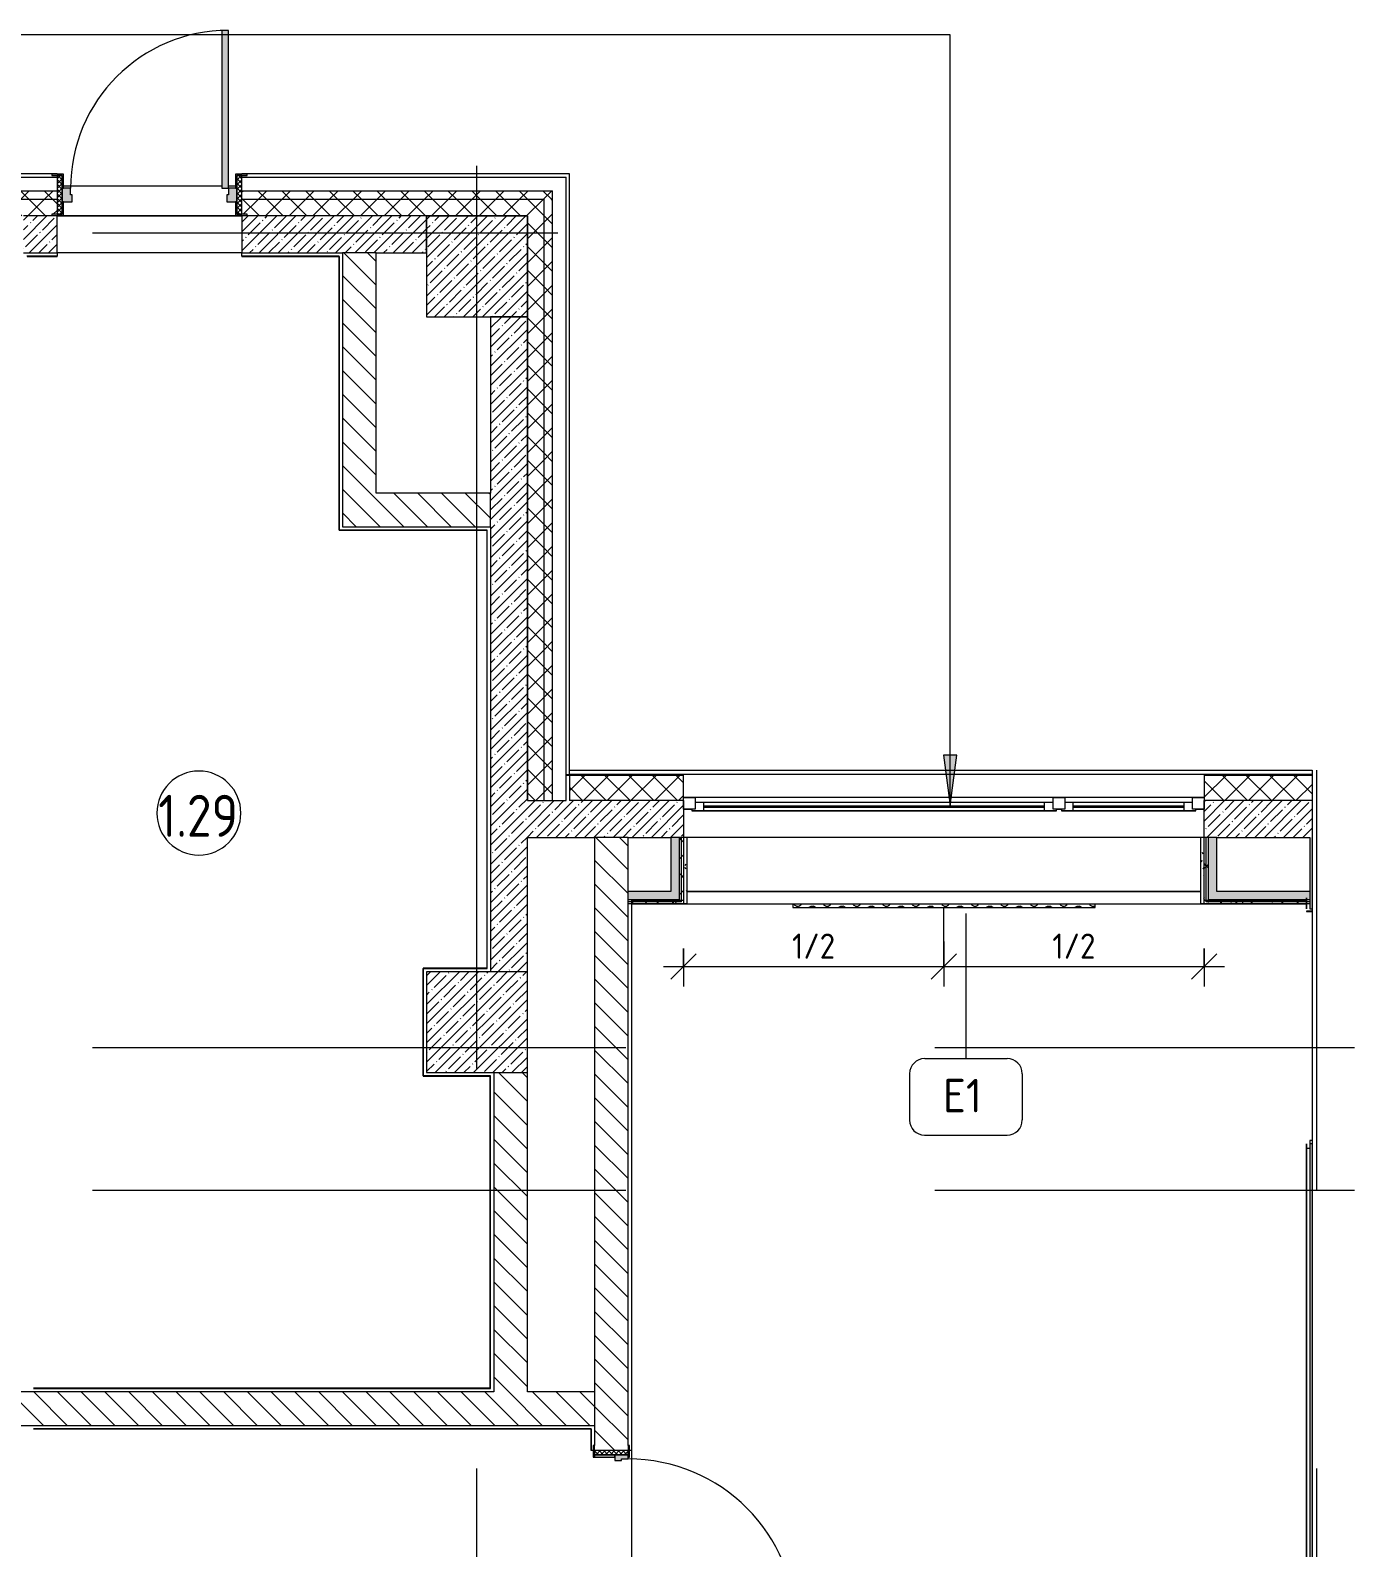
# Model space of a CAD drawing. Header units: millimetres. Extents: x -7229 to 193500, y -8553 to 29000.
# Drawn here: x 166423 to 174309, y 19172 to 28205 of the extents above; entities that cross this region are included whole.
import ezdxf

# ---------------------------------------------------------------- set-up
doc = ezdxf.new("R2010")
doc.units = ezdxf.units.MM
doc.linetypes.add('ADSK_Штрих_ш2 п1', pattern=[300, 200, -100])
doc.linetypes.add('Осевая', pattern=[15875, 3175, -2381.25, 7937.5, -2381.25])
for name, color, linetype, lineweight in [('A-ANNO-DIMS', 7, 'Continuous', 9), ('A-ANNO-DIMS-100', 7, 'Continuous', 9), ('A-AREA-IDEN', 7, 'Continuous', 9), ('A-DETL-3', 7, 'ADSK_Штрих_ш2 п1', 9), ('A-DETL-GENF', 7, 'Continuous', 9), ('A-GLAZ-2', 7, 'Continuous', 9), ('A-WALL-1', 7, 'Continuous', 9), ('A-WALL-4', 7, 'Continuous', 13), ('G-ANNO-TEXT', 7, 'Continuous', 9), ('I-WALL-5', 7, 'Continuous', 9), ('S-COLS-2', 7, 'Continuous', 9), ('Знаки', 7, 'Continuous', 9), ('Марки для знаков', 7, 'Continuous', 9), ('Оси', 7, 'Continuous', 9), ('Оси-2', 7, 'Осевая', 9)]:
    doc.layers.add(name, color=color, linetype=linetype, lineweight=lineweight)
for name, color, linetype, lineweight, true_color in [('A-DOOR-4', 7, 'Continuous', 9, 0xaaaaaa), ('A-DOOR-5', 7, 'Continuous', 9, 0xe2e2e2), ('A-DOOR-FRAM-4', 7, 'Continuous', 9, 0xe2e2e2), ('A-DOOR-FRAM-5', 7, 'Continuous', 9, 0xaaaaaa), ('A-FLOR-3', 7, 'Continuous', 9, 0xaaaaaa), ('I-WALL-1', 7, 'Continuous', 5, 0xe7e7e7), ('I-WALL-4', 7, 'Continuous', 9, 0xe7e7e7), ('I-WALL-7', 9, 'Continuous', 9, 0x808080), ('Знаки-1', 7, 'Continuous', 9, 0x787878)]:
    doc.layers.add(name, color=color, linetype=linetype, lineweight=lineweight, true_color=true_color)
doc.styles.add('GOST Common', font='GOST_Common.ttf', dxfattribs={"width": 0.9, "height": 250})
doc.styles.add('GOST Common_2', font='GOST_Common.ttf', dxfattribs={"height": 200})
doc.styles.add('ISOCPEUR_3', font='isocpeur.ttf', dxfattribs={"width": 0.9, "height": 150})
doc.dimstyles.new('ISO-1_5', dxfattribs={"dimscale": 304.8, "dimtxt": 149.397176, "dimasz": 0.492126, "dimexe": 0.393701, "dimexo": 0, "dimgap": 0, "dimtad": 1, "dimdec": 0, "dimrnd": 10, "dimzin": 0, "dimdsep": 46, "dimtxsty": 'ISOCPEUR_3', "dimblk1": 'OBLIQUE', "dimblk2": 'OBLIQUE', "dimsah": 1, "dimcen": 0.09, "dimdle": 0.393701, "dimazin": 0, "dimtfac": 1, "dimtdec": 4, "dimtix": 1, "dimtmove": 0, "dimatfit": 3, "dimfxl": 1, "dimtvp": 1, "dimtolj": 1, "dimtzin": 0, "dimarcsym": 2})
pattern_1 = [(45, (135772.895, 0), (-57.02463, 57.02463), []), (45, (135829.92, 0), (-57.02463, 57.02463), [100.806, -20.161, 3.353, -16.808])]
pattern_2 = [(135, (135772.9, 0), (-70.71068, -70.71068), [])]
pattern_3 = [(45, (135772.9, 0), (-70.71068, 70.71068), []), (135, (135772.9, 0), (-70.71068, -70.71068), [])]
pattern_4 = [(45, (135772.9, 0), (-106.066, 106.066), []), (135, (135772.9, 0), (-106.066, -106.066), [])]
pattern_5 = [(0, (135772.895, 0), (121.92, 30.48), [10.058, -81.382, 10.058, -81.382, -487.68]), (0, (135772.895, 0), (121.92, 30.48), [-182.88, 10.058, -172.822, 10.058, -81.382, -213.36]), (0, (135772.895, 0), (121.92, 30.48), [-457.2, 10.058, -50.902, 10.058, -142.342]), (120, (135818.615, 15.24), (-87.356454, 90.345817), [10.058, -81.382, 10.058, -81.382, -487.68]), (120, (135818.615, 15.24), (-87.356454, 90.345817), [-182.88, 10.058, -172.822, 10.058, -81.382, -213.36]), (120, (135818.615, 15.24), (-87.356454, 90.345817), [-457.2, 10.058, -50.902, 10.058, -142.342]), (240, (135833.855, 76.2), (-34.563546, -120.825817), [10.058, -81.382, 10.058, -81.382, -487.68]), (240, (135833.855, 76.2), (-34.563546, -120.825817), [-182.88, 10.058, -172.822, 10.058, -81.382, -213.36]), (240, (135833.855, 76.2), (-34.563546, -120.825817), [-457.2, 10.058, -50.902, 10.058, -142.342])]

# ---------------------------------------------------------------- blocks, each defined once
blk = doc.blocks.new('120_Окно_СКБ_2Ст - 120_Окно_СКБ_2Ст 3100х2500 _мал_створка слева_-V162-План зашивки приборов отопления в осях 1-12')
at = {"layer": 'A-GLAZ-2'}
for p, q in [((-1550, -127), (-1550, -57)), ((-1550, -57), (-1480, -57)), ((1550, -57), (-1550, -57)), ((-1480, -57), (-1480, -127)), ((650, -87), (-1480, -87)), ((-1480, -87), (-1480, -127)), ((-1430, -137), (-1430, -87)), ((600, -137), (600, -87)), ((650, -127), (650, -57)), ((650, -57), (720, -57)), ((650, -127), (650, -87)), ((720, -57), (720, -127)), ((1480, -87), (720, -87)), ((720, -87), (720, -127)), ((770, -137), (770, -87)), ((1430, -137), (1430, -87)), ((1480, -127), (1480, -57)), ((1480, -57), (1550, -57)), ((1480, -127), (1480, -87)), ((1550, -57), (1550, -127)), ((-1480, -127), (-1550, -127)), ((-1550, -127), (-1500, -127)), ((-1480, -127), (-1500, -127)), ((-1500, -127), (-1500, -137)), ((-1500, -137), (670, -137)), ((670, -137), (-1500, -137)), ((-1430, -107), (600, -107)), ((600, -117), (-1430, -117)), ((720, -127), (650, -127)), ((670, -127), (650, -127)), ((670, -127), (700, -127)), ((670, -137), (670, -127)), ((720, -127), (700, -127)), ((700, -127), (700, -137)), ((700, -137), (1500, -137)), ((1500, -137), (700, -137)), ((770, -107), (1430, -107)), ((1430, -117), (770, -117)), ((1550, -127), (1480, -127)), ((1500, -127), (1480, -127)), ((1500, -127), (1550, -127)), ((1500, -137), (1500, -127))]:
    blk.add_line(p, q, dxfattribs=at)
blk = doc.blocks.new('110_Дверь_СКБ_1Ст_Внутренняя1 - Д-4к_п__1100x2100h_Артистические EI30-23988509-План зашивки приборов отопления в осях 1-12')
at = {"layer": 'A-DOOR-4'}
h = blk.add_hatch(dxfattribs=at)
h.set_pattern_fill('FP_53', color=256, style=0, pattern_type=2)
h.set_pattern_definition([(135, (1751.41, 164.685), (-14.14214, -14.14214), []), (225, (1751.41, 164.685), (14.14214, -14.14214), [])])
h.paths.add_polyline_path([(562.5, 100), (537.5, 100), (537.5, -100), (562.5, -100)])
at = {"layer": 'A-DOOR-5'}
h = blk.add_hatch(color=256, dxfattribs=at)
h.paths.add_polyline_path([(537.5, 100), (512.5, 100), (512.5, 60), (502.5, 60), (502.5, 20), (537.5, 20)])
h.paths.add_polyline_path([(-477.5, 60), (-487.5, 60), (-487.5, 100), (-512.5, 100), (-512.5, 20), (-477.5, 20), (-477.5, 44)])
at = {"layer": 'A-DOOR-FRAM-4'}
for points in [[(512.5, 100), (512.5, 1100), (472.5, 1100), (472.5, 100)], [(-497.5, 108), (-567.5, 108), (-567.5, 100), (-497.5, 100)], [(592.5, 108), (522.5, 108), (522.5, 100), (592.5, 100)], [(-497.5, 20), (-512.5, 20), (-512.5, -100), (-497.5, -100), (-497.5, -72.6)], [(537.5, 20), (522.5, 20), (522.5, -100), (537.5, -100)], [(-497.5, -100), (-567.5, -100), (-567.5, -108), (-497.5, -108)], [(592.5, -108), (592.5, -100), (522.5, -100), (522.5, -108), (562.5, -108)]]:
    blk.add_hatch(color=256, dxfattribs=at).paths.add_polyline_path(points)
at = {"layer": 'A-DOOR-FRAM-5'}
h = blk.add_hatch(dxfattribs=at)
h.set_pattern_fill('FP_54', color=256, style=0, pattern_type=2)
h.set_pattern_definition([(45, (-371.384, 164.685), (-14.1421, 14.1421), []), (135, (-371.384, 164.685), (-14.1421, -14.1421), [])])
h.paths.add_polyline_path([(-512.5, -100), (-512.5, 100), (-537.5, 100), (-537.5, -100)])
at = {"layer": 'A-DOOR-4'}
for p, q in [((512.5, 1100), (472.5, 1100)), ((472.5, 1100), (472.5, 100)), ((512.5, 100), (512.5, 1100)), ((472.5, 100), (512.5, 100))]:
    blk.add_line(p, q, dxfattribs=at)
blk.add_arc((512.5, 100), 1000, 90, 180, dxfattribs=at)
at = {"layer": 'A-DOOR-FRAM-5'}
for p, q in [((-497.5, 108), (-567.5, 108)), ((-567.5, 108), (-567.5, 100)), ((-567.5, 100), (-497.5, 100)), ((-512.5, 100), (-537.5, 100)), ((-537.5, 100), (-537.5, -100)), ((-487.5, 100), (-512.5, 100)), ((-512.5, 100), (-512.5, 20)), ((-512.5, -100), (-512.5, 100)), ((-497.5, 100), (-512.5, 100)), ((-512.5, 100), (-512.5, 99)), ((-512.5, 99), (-497.5, 99)), ((-497.5, 100), (-497.5, 108)), ((-497.5, 99), (-497.5, 100)), ((-487.5, 60), (-487.5, 100)), ((512.5, 100), (512.5, 60)), ((537.5, 100), (512.5, 100)), ((592.5, 108), (522.5, 108)), ((522.5, 108), (522.5, 100)), ((537.5, 100), (522.5, 100)), ((522.5, 100), (522.5, 99)), ((522.5, 100), (592.5, 100)), ((522.5, 99), (537.5, 99)), ((537.5, 20), (537.5, 100)), ((562.5, 100), (537.5, 100)), ((537.5, 100), (537.5, -100)), ((537.5, 99), (537.5, 100)), ((562.5, -100), (562.5, 100)), ((592.5, 100), (592.5, 108)), ((-512.5, 20), (-477.5, 20)), ((-497.5, 20), (-512.5, 20)), ((-512.5, 20), (-512.5, -100)), ((-497.5, -100), (-497.5, 20)), ((-477.5, 60), (-487.5, 60)), ((-477.5, 20), (-477.5, 60)), ((512.5, 60), (502.5, 60)), ((502.5, 60), (502.5, 20)), ((502.5, 20), (537.5, 20)), ((537.5, 20), (522.5, 20)), ((522.5, 20), (522.5, -100)), ((537.5, -100), (537.5, 20)), ((-497.5, -100), (-567.5, -100)), ((-567.5, -100), (-567.5, -108)), ((-567.5, -108), (-497.5, -108)), ((-537.5, -100), (-512.5, -100)), ((-512.5, -100), (-497.5, -100)), ((-497.5, -108), (-497.5, -100)), ((522.5, -100), (537.5, -100)), ((592.5, -100), (522.5, -100)), ((522.5, -100), (522.5, -108)), ((522.5, -108), (592.5, -108)), ((537.5, -100), (562.5, -100)), ((592.5, -108), (592.5, -100))]:
    blk.add_line(p, q, dxfattribs=at)
blk = doc.blocks.new('110_Дверь_СКБ_1Ст_Наружная - ДН-2д_л__ Дверь из подвала ЛК _900 мм в свету_ 3300 фрамуга метал-22954314-План зашивки приборов отопления в осях 1-12')
at = {"layer": 'A-DOOR-4'}
h = blk.add_hatch(dxfattribs=at)
h.set_pattern_fill('FP_163', color=256, style=0, pattern_type=2)
h.set_pattern_definition([(135, (1756.41, 179.685), (-14.14214, -14.14214), []), (225, (1756.41, 179.685), (14.14214, -14.14214), [])])
h.paths.add_polyline_path([(569.5, -125), (569.5, 105), (539.5, 105), (539.5, -125)])
at = {"layer": 'A-DOOR-5'}
h = blk.add_hatch(color=256, dxfattribs=at)
h.paths.add_polyline_path([(532.4, 30), (539.5, 30), (539.5, 105), (601.5, 105), (601.5, 113), (531.5, 113), (531.5, 30)])
h.paths.add_polyline_path([(-500.5, 30), (-492.5, 30.5), (-492.5, 113), (-562.5, 113), (-562.5, 105), (-500.5, 105), (-500.5, 33.5)])
h = blk.add_hatch(color=256, dxfattribs=at)
h.paths.add_polyline_path([(489.5, -50), (539.5, -50), (539.5, 30), (489.5, 30), (489.5, -10), (479.5, -10), (479.5, -50)])
h.paths.add_polyline_path([(-500.5, -50), (-440.5, -50), (-440.5, -10), (-450.5, -10), (-450.5, 30), (-500.5, 30), (-500.5, -35)])
h = blk.add_hatch(color=256, dxfattribs=at)
h.paths.add_polyline_path([(531.5, -133), (601.5, -133), (601.5, -125), (539.5, -125), (539.5, -50), (531.5, -50), (531.5, -125.4)])
h.paths.add_polyline_path([(-530.5, -133), (-492.5, -133), (-492.5, -50), (-500.5, -50), (-500.5, -125), (-562.5, -125), (-562.5, -133)])
at = {"layer": 'A-DOOR-FRAM-4'}
blk.add_hatch(color=256, dxfattribs=at).paths.add_polyline_path([(449.5, 30), (489.5, 30), (489.5, 970), (449.5, 970), (449.5, 45)])
at = {"layer": 'A-DOOR-FRAM-5'}
h = blk.add_hatch(dxfattribs=at)
h.set_pattern_fill('FP_164', color=256, style=0, pattern_type=2)
h.set_pattern_definition([(45, (-366.384, 179.685), (-14.1421, 14.1421), []), (135, (-366.384, 179.685), (-14.1421, -14.1421), [])])
h.paths.add_polyline_path([(-530.5, -125), (-500.5, -125), (-500.5, 105), (-530.5, 105), (-530.5, -119.5)])
at = {"layer": 'A-DOOR-4'}
for p, q in [((489.5, 970), (449.5, 970)), ((449.5, 970), (449.5, 30)), ((489.5, 30), (489.5, 970)), ((-492.5, 113), (-562.5, 113)), ((-562.5, 113), (-562.5, 105)), ((-562.5, 105), (-500.5, 105)), ((-500.5, 105), (-500.5, 30)), ((-492.5, 30), (-492.5, 113)), ((601.5, 113), (531.5, 113)), ((531.5, 113), (531.5, 30)), ((539.5, 30), (539.5, 105)), ((539.5, 105), (601.5, 105)), ((601.5, 105), (601.5, 113)), ((-500.5, 30), (-492.5, 30)), ((449.5, 30), (489.5, 30)), ((531.5, 30), (539.5, 30)), ((-492.5, -50), (-500.5, -50)), ((-500.5, -50), (-500.5, -125)), ((-492.5, -133), (-492.5, -50)), ((539.5, -50), (531.5, -50)), ((531.5, -50), (531.5, -133)), ((539.5, -125), (539.5, -50)), ((-562.5, -125), (-562.5, -133)), ((-500.5, -125), (-562.5, -125)), ((-562.5, -133), (-492.5, -133)), ((531.5, -133), (601.5, -133)), ((601.5, -125), (539.5, -125)), ((601.5, -133), (601.5, -125))]:
    blk.add_line(p, q, dxfattribs=at)
blk.add_arc((489.5, 30), 940, 90, 180, dxfattribs=at)
at = {"layer": 'A-DOOR-FRAM-5'}
for p, q in [((-500.5, 105), (-530.5, 105)), ((-530.5, 105), (-530.5, -125)), ((-500.5, -125), (-500.5, 105)), ((569.5, 105), (539.5, 105)), ((539.5, 105), (539.5, -125)), ((569.5, -125), (569.5, 105)), ((-450.5, 30), (-500.5, 30)), ((-500.5, 30), (-500.5, -50)), ((-450.5, -10), (-450.5, 30)), ((489.5, 30), (489.5, -10)), ((539.5, 30), (489.5, 30)), ((539.5, -50), (539.5, 30)), ((-500.5, -50), (-440.5, -50)), ((-440.5, -10), (-450.5, -10)), ((-440.5, -50), (-440.5, -10)), ((489.5, -10), (479.5, -10)), ((479.5, -10), (479.5, -50)), ((479.5, -50), (539.5, -50)), ((-530.5, -125), (-500.5, -125)), ((539.5, -125), (569.5, -125))]:
    blk.add_line(p, q, dxfattribs=at)
blk = doc.blocks.new('BSC_Колонна _Прямоугольная - 600х600-V165-План зашивки приборов отопления в осях 1-12')
at = {"layer": 'S-COLS-2'}
h = blk.add_hatch(dxfattribs=at)
h.set_pattern_fill('FP_165', color=256, style=0, pattern_type=2)
h.set_pattern_definition([(45, (-33310, -22300), (-57.02463, 57.02463), []), (45, (-33252.975, -22300), (-57.02463, 57.02463), [100.806, -20.161, 3.353, -16.808])])
h.paths.add_polyline_path([(300, -300), (300, 300), (-300, 300), (-300, -300), (100, -300)])
for p, q in [((300, 300), (-300, 300)), ((-300, 300), (-300, -300)), ((300, -300), (300, 300)), ((-300, -300), (300, -300))]:
    blk.add_line(p, q, dxfattribs=at)
blk = doc.blocks.new('Съемный металлический экран с перфорацией - E1-V214-План зашивки приборов отопления в осях 1-12')
at = {"layer": 'Знаки-1'}
h = blk.add_hatch(dxfattribs=at)
h.set_pattern_fill('FP_212', color=256, style=0, pattern_type=2)
h.set_pattern_definition([(0, (-35171.406, -22983), (0, 50.8), [13.612, -74.376]), (60, (-35146.006, -22976.194), (-43.99409, 25.4), [13.612, -74.376]), (120, (-35139.2, -22950.794), (-43.99409, -25.4), [13.612, -74.376]), (30, (-35157.79, -22983), (9e-05, 101.59984), [13.612, -87.988]), (30, (-35183.19, -22939.01), (9e-05, 101.59984), [13.612, -87.988]), (150, (-35171.41, -22983), (-87.98809, -50.79984), [13.612, -87.988]), (150, (-35146.01, -22939.01), (-87.98809, -50.79984), [13.612, -87.988]), (90, (-35139.2, -22964.41), (-87.988, 50.8), [13.612, -87.988]), (90, (-35190, -22964.41), (-87.988, 50.8), [13.612, -87.988])])
h.paths.add_polyline_path([(718.5, 0), (1800, 0), (1800, 20), (0, 20), (0, 0), (45.9, 0)])
at = {"layer": 'Знаки'}
for p, q in [((1800, 20), (0, 20)), ((0, 20), (0, 0)), ((0, 0), (1800, 0)), ((1800, 0), (1800, 20))]:
    blk.add_line(p, q, dxfattribs=at)
blk = doc.blocks.new('Зашивка приборов отопления11 - Зашивка приборов отопления-33278624-План зашивки приборов отопления в осях 1-12')
at = {"layer": 'A-WALL-1'}
for p, q in [((37620, 23400), (34560, 23400)), ((34560, 23079), (37620, 23079)), ((37620, 23079), (34560, 23079)), ((34560, 23004), (37620, 23004))]:
    blk.add_line(p, q, dxfattribs=at)
blk = doc.blocks.new('DET_L_Линия разрыва - М100-30654710-План зашивки приборов отопления в осях 1-12')
at = {"layer": 'A-DETL-GENF'}
blk.add_line((24079.7, 0), (12339.9, 0), dxfattribs=at)
blk = doc.blocks.new('Марка_Помещения - Номер-25198446-План зашивки приборов отопления в осях 1-12')
at = {"layer": 'A-AREA-IDEN'}
for start, end in [(360, 180), (180, 360)]:
    blk.add_arc((0, 0), 2.5, start, end, dxfattribs=at)
blk = doc.blocks.new('Марка_Знаки - В прямоуг_Наименование краткое-30718135-План зашивки приборов отопления в осях 1-12')
at = {"layer": 'Марки для знаков'}
for p, q in [((-2.455, 2.278), (2.455, 2.278)), ((-3.355, 1.378), (-3.355, -1.384)), ((3.355, 1.378), (3.355, -1.378)), ((-2.461, -2.278), (2.455, -2.278))]:
    blk.add_line(p, q, dxfattribs=at)
for centre, radius, start, end in [((-2.455, 1.378), 0.9, 90, 180), ((2.455, 1.378), 0.9, 0, 90), ((-2.461, -1.384), 0.893, 180, 270), ((2.455, -1.378), 0.9, 270, 0)]:
    blk.add_arc(centre, radius, start, end, dxfattribs=at)
blk = doc.blocks.new('DIMBLOCK51-План зашивки приборов отопления в осях 1-12')
at = {"layer": 'A-ANNO-DIMS-100'}
for p, q in [((171862.9, 22781), (171862.9, 22512.1)), ((171862.9, 22632.1), (171862.9, 22781)), ((170312.9, 22738.2), (170312.9, 22512.1)), ((170312.9, 22632.1), (170312.9, 22738.2)), ((170192.9, 22632.1), (171862.9, 22632.1))]:
    blk.add_line(p, q, dxfattribs=at)
at = {"layer": 'A-ANNO-DIMS-100', "lineweight": 20}
for p, q in [((170312.9, 22632.1), (170387.9, 22707.1)), ((171862.9, 22632.1), (171937.9, 22707.1)), ((170312.9, 22632.1), (170237.9, 22557.1)), ((171862.9, 22632.1), (171787.9, 22557.1))]:
    blk.add_line(p, q, dxfattribs=at)
at = {"layer": 'A-ANNO-DIMS-100', "color": 0, "insert": (170958.6, 22828.1), "char_height": 150, "width": 310.286, "attachment_point": 1, "line_spacing_factor": 1.149209, "style": 'ISOCPEUR_3'}
blk.add_mtext('1/2', dxfattribs=at)
blk = doc.blocks.new('_Oblique')
at = {"color": 0, "linetype": 'ByBlock', "lineweight": -2}
blk.add_line((-0.5, -0.5), (0.5, 0.5), dxfattribs=at)
blk = doc.blocks.new('DIMBLOCK52-План зашивки приборов отопления в осях 1-12')
at = {"layer": 'A-ANNO-DIMS-100'}
for p, q in [((171862.9, 22781), (171862.9, 22512.1)), ((171862.9, 22632.1), (171862.9, 22781)), ((173412.9, 22738.2), (173412.9, 22512.1)), ((173412.9, 22632.1), (173412.9, 22738.2)), ((171862.9, 22632.1), (173532.9, 22632.1))]:
    blk.add_line(p, q, dxfattribs=at)
at = {"layer": 'A-ANNO-DIMS-100', "lineweight": 20}
for p, q in [((171862.9, 22632.1), (171937.9, 22707.1)), ((173412.9, 22632.1), (173487.9, 22707.1)), ((171862.9, 22632.1), (171787.9, 22557.1)), ((173412.9, 22632.1), (173337.9, 22557.1))]:
    blk.add_line(p, q, dxfattribs=at)
at = {"layer": 'A-ANNO-DIMS-100', "color": 0, "insert": (172508.6, 22828.1), "char_height": 150, "width": 310.286, "attachment_point": 1, "line_spacing_factor": 1.149209, "style": 'ISOCPEUR_3'}
blk.add_mtext('1/2', dxfattribs=at)

msp = doc.modelspace()

# ---------------------------------------------------------------- hatches: boundary and pattern name
at = {"layer": 'A-WALL-1'}
h = msp.add_hatch(dxfattribs=at)
h.set_pattern_fill('FP_119', color=256, style=0, pattern_type=2)
h.set_pattern_definition(pattern_3)
h.paths.add_polyline_path([(168991, 27200), (169532.9, 27200), (169532.9, 27250), (167682.9, 27250), (167682.9, 27200), (168782.9, 27200)])
h.paths.add_polyline_path([(155383.2, 27200), (155982.9, 27200), (155982.9, 27250), (155383.2, 27250), (155383.2, 27210)])
h.paths.add_polyline_path([(154483.2, 27200), (154483.2, 27250), (153583.2, 27250), (153583.2, 27200), (154193.8, 27200)])
h.paths.add_polyline_path([(159574.6, 27200), (166582.9, 27200), (166582.9, 27250), (157682.9, 27250), (157682.9, 27200), (158229.4, 27200)])
h.paths.add_polyline_path([(149502.9, 27200), (150883.2, 27200), (150883.2, 27250), (149502.9, 27250), (149502.9, 27210)])
h.paths.add_polyline_path([(152683.2, 27200), (152683.2, 27250), (151783.2, 27250), (151783.2, 27200), (152371.8, 27200)])
h = msp.add_hatch(dxfattribs=at)
h.set_pattern_fill('FP_119', color=256, style=0, pattern_type=2)
h.set_pattern_definition(pattern_3)
h.paths.add_polyline_path([(159574.6, 27100), (166582.9, 27100), (166582.9, 27102), (166550.9, 27102), (166550.9, 27110), (166582.9, 27110), (166582.9, 27200), (157682.9, 27200), (157682.9, 27100), (158282.9, 27100)])
h.paths.add_polyline_path([(149537.9, 27100), (150883.2, 27100), (150883.2, 27200), (149502.9, 27200), (149502.9, 27100)])
h.paths.add_polyline_path([(169162.9, 27100), (169482.9, 27100), (169482.9, 27200), (167682.9, 27200), (167682.9, 27110), (167714.9, 27109.2), (167714.9, 27102), (167682.9, 27102), (167682.9, 27100), (168991, 27100)])
h.paths.add_polyline_path([(151783.2, 27100), (152683.2, 27100), (152683.2, 27200), (151783.2, 27200), (151783.2, 27197.6)])
h.paths.add_polyline_path([(153583.2, 27100), (154483.2, 27100), (154483.2, 27200), (153583.2, 27200), (153583.2, 27166.5)])
h.paths.add_polyline_path([(155383.2, 27100), (155982.9, 27100), (155982.9, 27200), (155383.2, 27200), (155383.2, 27116.6)])
h = msp.add_hatch(dxfattribs=at)
h.set_pattern_fill('FP_119', color=256, style=0, pattern_type=2)
h.set_pattern_definition(pattern_3)
h.paths.add_polyline_path([(169482.9, 23620), (169532.9, 23620), (169532.9, 27200), (169482.9, 27199.5), (169482.9, 23635.6)])
h = msp.add_hatch(dxfattribs=at)
h.set_pattern_fill('FP_119', color=256, style=0, pattern_type=2)
h.set_pattern_definition(pattern_3)
h.paths.add_polyline_path([(169383.2, 23620), (169482.9, 23620), (169482.9, 27100), (169382.9, 27100), (169382.9, 23620)])
h = msp.add_hatch(dxfattribs=at)
h.set_pattern_fill('FP_119', color=256, style=0, pattern_type=2)
h.set_pattern_definition(pattern_3)
h.paths.add_polyline_path([(170312.9, 23620), (170312.9, 23769.7), (169632.9, 23769.7), (169632.9, 23620), (169812.4, 23620)])
h.paths.add_polyline_path([(174042.9, 23620), (174055.5, 23620), (174055.5, 23769.7), (173412.9, 23769.7), (173412.9, 23620), (173699.2, 23620)])
at = {"layer": 'G-ANNO-TEXT'}
msp.add_hatch(color=256, dxfattribs=at).paths.add_polyline_path([(171901, 23589.3), (171940.5, 23889.3), (171861.5, 23889.3)])
at = {"layer": 'I-WALL-1'}
for points in [[(173437.9, 23029), (173487.9, 23029), (173487.9, 23400), (173437.9, 23400), (173437.9, 23079)], [(170237.9, 23029), (170287.9, 23029), (170287.9, 23079), (169982.9, 23079), (169982.9, 23029), (170002.9, 23029)], [(174013.8, 23029), (174042.9, 23029), (174042.9, 23079), (173487.9, 23079), (173487.9, 23029)]]:
    msp.add_hatch(color=256, dxfattribs=at).paths.add_polyline_path(points)
at = {"layer": 'I-WALL-4'}
msp.add_hatch(color=256, dxfattribs=at).paths.add_polyline_path([(170287.9, 23079), (170287.9, 23400), (170237.9, 23400), (170237.9, 23079)])
at = {"layer": 'I-WALL-5'}
h = msp.add_hatch(dxfattribs=at)
h.set_pattern_fill('FP_114', color=256, style=0, pattern_type=2)
h.set_pattern_definition(pattern_1)
h.paths.add_polyline_path([(167750.3, 26880), (168782.9, 26880), (168782.9, 27100), (167682.9, 27100), (167682.9, 26880)])
h.paths.add_polyline_path([(165782.9, 26880), (165782.9, 27100), (165582.9, 27100), (165582.9, 26880), (165762.9, 26880)])
h.paths.add_polyline_path([(166382.9, 26880), (166582.9, 26880), (166582.9, 27100), (166382.9, 27100), (166382.9, 26900)])
h = msp.add_hatch(dxfattribs=at)
h.set_pattern_fill('FP_131', color=256, style=0, pattern_type=2)
h.set_pattern_definition(pattern_2)
h.paths.add_polyline_path([(168482.4, 25450), (168482.4, 26880), (168282.4, 26880), (168282.4, 25450)])
h = msp.add_hatch(dxfattribs=at)
h.set_pattern_fill('FP_114', color=256, style=0, pattern_type=2)
h.set_pattern_definition(pattern_1)
h.paths.add_polyline_path([(169162.9, 22600), (169382.9, 22600), (169382.9, 26500), (169162.9, 26500), (169162.9, 23013.1)])
h = msp.add_hatch(dxfattribs=at)
h.set_pattern_fill('FP_131', color=256, style=0, pattern_type=2)
h.set_pattern_definition(pattern_2)
h.paths.add_polyline_path([(168282.4, 25250), (169162.9, 25250), (169162.9, 25450), (168282.4, 25450), (168282.4, 25433.4)])
h = msp.add_hatch(dxfattribs=at)
h.set_pattern_fill('FP_114', color=256, style=0, pattern_type=2)
h.set_pattern_definition(pattern_1)
h.paths.add_polyline_path([(169632.9, 23400), (170312.9, 23400), (170312.9, 23620), (169382.9, 23619.7), (169382.9, 23400), (169612.9, 23400)])
h.paths.add_polyline_path([(174042.9, 23400), (174055.5, 23400), (174055.5, 23620), (173412.9, 23619.7), (173412.9, 23400), (173699.2, 23400)])
h = msp.add_hatch(dxfattribs=at)
h.set_pattern_fill('FP_131', color=256, style=0, pattern_type=2)
h.set_pattern_definition(pattern_2)
h.paths.add_polyline_path([(169982.9, 17850), (169982.9, 18650), (169782.9, 18650), (169782.9, 17850), (169902.9, 17850)])
h.paths.add_polyline_path([(169782.9, 19750), (169982.9, 19750), (169982.9, 23400), (169782.9, 23400), (169782.9, 19775.6)])
h = msp.add_hatch(dxfattribs=at)
h.set_pattern_fill('FP_204', color=256, style=0, pattern_type=2)
h.set_pattern_definition(pattern_4)
h.paths.add_polyline_path([(170300.4, 23029), (170300.4, 23400), (170287.9, 23400), (170287.9, 23029)])
h = msp.add_hatch(dxfattribs=at)
h.set_pattern_fill('FP_204', color=256, style=0, pattern_type=2)
h.set_pattern_definition(pattern_4)
h.paths.add_polyline_path([(170300.4, 23024), (170312.9, 23024), (170312.9, 23400), (170300.4, 23400), (170300.4, 23029)])
h = msp.add_hatch(dxfattribs=at)
h.set_pattern_fill('FP_204', color=256, style=0, pattern_type=2)
h.set_pattern_definition(pattern_4)
h.paths.add_polyline_path([(173425.2, 23024), (173425.4, 23024), (173425.4, 23400), (173412.9, 23400), (173412.9, 23024)])
h = msp.add_hatch(dxfattribs=at)
h.set_pattern_fill('FP_204', color=256, style=0, pattern_type=2)
h.set_pattern_definition(pattern_4)
h.paths.add_polyline_path([(173437.9, 23024), (173437.9, 23400), (173425.4, 23400), (173425.4, 23024), (173432.9, 23024)])
h = msp.add_hatch(dxfattribs=at)
h.set_pattern_fill('FP_114', color=256, style=0, pattern_type=2)
h.set_pattern_definition(pattern_1)
h.paths.add_polyline_path([(174055.5, 15200), (174055.5, 21575.3), (174042.9, 21575.3), (174042.9, 15200)])
h.paths.add_polyline_path([(174042.9, 22975.3), (174055.5, 22975.3), (174055.5, 23400), (174042.9, 23400), (174042.9, 23004)])
h = msp.add_hatch(dxfattribs=at)
h.set_pattern_fill('FP_204', color=256, style=0, pattern_type=2)
h.set_pattern_definition(pattern_4)
h.paths.add_polyline_path([(169982.9, 23016.5), (170002.9, 23017.3), (170002.9, 23024), (170300.4, 23024), (170300.4, 23029), (169982.9, 23029), (169982.9, 23024)])
h = msp.add_hatch(dxfattribs=at)
h.set_pattern_fill('FP_204', color=256, style=0, pattern_type=2)
h.set_pattern_definition(pattern_4)
h.paths.add_polyline_path([(170002.9, 23004), (170002.9, 23016.5), (169982.9, 23016.5), (169982.9, 23004)])
h = msp.add_hatch(dxfattribs=at)
h.set_pattern_fill('FP_204', color=256, style=0, pattern_type=2)
h.set_pattern_definition(pattern_4)
h.paths.add_polyline_path([(174022.9, 23016.5), (174042.9, 23016.5), (174042.9, 23029), (173437.9, 23029), (173438.1, 23024), (174022.9, 23024)])
h = msp.add_hatch(dxfattribs=at)
h.set_pattern_fill('FP_204', color=256, style=0, pattern_type=2)
h.set_pattern_definition(pattern_4)
h.paths.add_polyline_path([(174042.9, 23004), (174042.9, 23016.5), (174022.9, 23016), (174022.9, 23004)])
h = msp.add_hatch(dxfattribs=at)
h.set_pattern_fill('FP_131', color=256, style=0, pattern_type=2)
h.set_pattern_definition(pattern_2)
h.paths.add_polyline_path([(169382.9, 20100), (169382.9, 22000), (169182.9, 22000), (169182.9, 20100)])
h = msp.add_hatch(dxfattribs=at)
h.set_pattern_fill('FP_131', color=256, style=0, pattern_type=2)
h.set_pattern_definition(pattern_2)
h.paths.add_polyline_path([(169162.9, 19900), (169782.9, 19900), (169782.9, 20100), (164532.9, 20100), (164532.9, 19900), (168991, 19900)])
at = {"layer": 'I-WALL-7'}
h = msp.add_hatch(dxfattribs=at)
h.set_pattern_fill('FP_203', color=256, style=0, pattern_type=2)
h.set_pattern_definition(pattern_5)
h.paths.add_polyline_path([(170312.9, 23024), (170332.9, 23024), (170332.9, 23400), (170312.9, 23400), (170312.9, 23079)])
h = msp.add_hatch(dxfattribs=at)
h.set_pattern_fill('FP_203', color=256, style=0, pattern_type=2)
h.set_pattern_definition(pattern_5)
h.paths.add_polyline_path([(173392.9, 23024), (173412.9, 23024), (173412.9, 23400), (173392.9, 23400), (173392.9, 23079)])
h = msp.add_hatch(dxfattribs=at)
h.set_pattern_fill('FP_203', color=256, style=0, pattern_type=2)
h.set_pattern_definition(pattern_5)
h.paths.add_polyline_path([(170332.9, 23004), (170332.9, 23024), (170002.9, 23024), (170002.9, 23004), (170312.9, 23004)])
h = msp.add_hatch(dxfattribs=at)
h.set_pattern_fill('FP_203', color=256, style=0, pattern_type=2)
h.set_pattern_definition(pattern_5)
h.paths.add_polyline_path([(173487.9, 23004), (174022.9, 23004), (174022.9, 23024), (173392.9, 23024), (173392.9, 23004), (173437.9, 23004)])
h = msp.add_hatch(dxfattribs=at)
h.set_pattern_fill('FP_203', color=256, style=0, pattern_type=2)
h.set_pattern_definition(pattern_5)
h.paths.add_polyline_path([(174055.5, 21575.3), (174055.5, 21595.3), (174042.9, 21595.3), (174042.9, 21575.3)])
at = {"layer": 'S-COLS-2'}
h = msp.add_hatch(dxfattribs=at)
h.set_pattern_fill('FP_114', color=256, style=0, pattern_type=2)
h.set_pattern_definition(pattern_1)
h.paths.add_polyline_path([(169162.9, 26500), (169382.9, 26500), (169382.9, 27100), (168782.9, 27100), (168782.9, 26500), (168991, 26500)])

# ---------------------------------------------------------------- linework, layer by layer
at = {"layer": 'A-DETL-3'}
msp.add_line((171862.9, 22781), (171862.9, 22983), dxfattribs=at)
at = {"layer": 'A-FLOR-3'}
for p, q in [((166582.9, 26860), (166402.9, 26860)), ((166582.9, 26880), (166582.9, 26860)), ((167682.9, 26860), (167682.9, 26880)), ((168262.4, 26860), (167682.9, 26860)), ((168262.4, 25230), (168262.4, 26860)), ((169142.9, 25230), (168262.4, 25230)), ((169142.9, 22620), (169142.9, 25230)), ((168762.9, 21980), (168762.9, 22620)), ((168762.9, 22620), (169142.9, 22620)), ((169162.9, 21980), (168762.9, 21980)), ((169162.9, 20120), (169162.9, 21980)), ((174022.9, 21550.3), (174042.9, 21550.3)), ((166442.8, 20120), (169162.9, 20120)), ((169762.9, 19880), (166442.8, 19880)), ((169762.9, 19750), (169762.9, 19880)), ((169774.9, 19750), (169762.9, 19750)), ((170002.9, 19750), (169990.9, 19750)), ((170002.9, 19750), (170002.9, 18740))]:
    msp.add_line(p, q, dxfattribs=at)
at = {"layer": 'A-WALL-1'}
for p, q in [((166582.9, 27350), (157682.9, 27350)), ((166582.9, 27348), (166582.9, 27350)), ((166620.9, 27280), (167562.9, 27280)), ((167602.9, 27280), (167644.9, 27280)), ((169632.9, 27350), (167682.9, 27350)), ((167682.9, 27350), (167682.9, 27348)), ((169632.9, 23777.7), (169632.9, 27350)), ((166582.9, 27100), (166582.9, 27102)), ((167682.9, 27100), (166582.9, 27100)), ((167682.9, 27102), (167682.9, 27100)), ((168782.9, 27100), (169382.9, 27100)), ((169382.9, 27100), (169382.9, 23620)), ((169632.8, 23799.7), (174055.5, 23799.7)), ((169632.9, 23777.7), (174055.5, 23777.7)), ((170312.9, 23620), (170312.9, 23777.7)), ((173412.9, 23777.7), (173412.9, 23620))]:
    msp.add_line(p, q, dxfattribs=at)
at = {"layer": 'A-WALL-4'}
for p, q in [((157682.9, 27330), (166582.9, 27330)), ((167682.9, 27330), (169612.9, 27330)), ((169612.9, 23620), (169612.9, 27330)), ((157682.9, 27250), (166582.9, 27250)), ((157682.9, 27200), (166582.9, 27200)), ((167682.9, 27250), (169532.9, 27250)), ((167682.9, 27200), (169482.9, 27200)), ((169482.9, 23620), (169482.9, 27200)), ((169532.9, 23620), (169532.9, 27250)), ((166582.9, 27100), (166382.9, 27100)), ((168782.9, 27100), (167682.9, 27100)), ((168482.4, 26880), (168282.4, 26880)), ((169162.9, 25250), (169162.9, 25450)), ((170312.9, 23772.7), (169612.9, 23772.7)), ((170312.9, 23769.7), (169612.9, 23769.7)), ((169632.9, 23777.7), (169632.9, 23772.7)), ((169632.9, 23769.7), (169632.9, 23620)), ((174055.5, 23772.7), (173412.9, 23772.7)), ((174055.5, 23769.7), (173412.9, 23769.7)), ((169382.9, 23620), (169612.9, 23620)), ((170312.9, 23620), (169632.9, 23620)), ((174055.5, 23620), (173412.9, 23620)), ((169982.9, 23400), (169782.9, 23400)), ((170312.9, 23400), (170237.9, 23400)), ((170287.9, 23029), (170287.9, 23400)), ((170300.4, 23016.5), (170300.4, 23400)), ((173487.9, 23400), (173412.9, 23400)), ((173425.4, 23016.5), (173425.4, 23400)), ((173437.9, 23029), (173437.9, 23400)), ((170287.9, 23029), (169982.9, 23029)), ((170300.4, 23016.5), (169982.9, 23016.5)), ((170332.9, 23004), (170333.9, 23004)), ((173391.9, 23004), (173392.9, 23004)), ((174042.9, 23016.5), (173425.4, 23016.5)), ((174042.9, 23029), (173437.9, 23029)), ((174055.5, 21595.3), (174042.9, 21595.3))]:
    msp.add_line(p, q, dxfattribs=at)
at = {"layer": 'G-ANNO-TEXT'}
for p, q in [((171901, 28178.8), (163853.7, 28178.8)), ((171901, 23589.3), (171901, 28178.8)), ((171940.5, 23889.3), (171861.5, 23889.3)), ((171861.5, 23889.3), (171901, 23589.3)), ((171901, 23589.3), (171940.5, 23889.3))]:
    msp.add_line(p, q, dxfattribs=at)
at = {"layer": 'I-WALL-5'}
for p, q in [((166582.9, 26880), (166582.9, 27100)), ((166582.9, 27100), (167682.9, 27100)), ((167682.9, 27100), (167682.9, 26880)), ((168782.9, 26880), (168782.9, 27100)), ((166382.9, 26880), (166582.9, 26880)), ((166403.9, 26859), (166582.9, 26859)), ((167682.9, 26880), (166582.9, 26880)), ((166582.9, 26859), (166582.9, 26860)), ((167682.9, 26880), (168282.4, 26880)), ((167682.9, 26860), (167682.9, 26859)), ((167682.9, 26859), (168261.4, 26859)), ((168261.4, 26859), (168261.4, 25229)), ((168282.4, 26880), (168282.4, 25250)), ((168482.4, 26880), (168782.9, 26880)), ((168482.4, 25450), (168482.4, 26880)), ((169162.9, 26500), (169162.9, 25450)), ((169382.9, 26500), (169162.9, 26500)), ((169382.9, 23620), (169382.9, 26500)), ((169162.9, 25450), (168482.4, 25450)), ((168261.4, 25229), (169141.9, 25229)), ((168282.4, 25250), (169162.9, 25250)), ((169141.9, 25229), (169141.9, 22621)), ((169162.9, 25250), (169162.9, 22600)), ((170312.9, 23620), (170312.9, 23004)), ((173412.9, 23004), (173412.9, 23620)), ((169382.9, 22600), (169382.9, 23400)), ((169382.9, 23400), (169782.9, 23400)), ((169782.9, 23400), (169782.9, 19780)), ((169982.9, 23400), (170237.9, 23400)), ((169982.9, 19780), (169982.9, 23400)), ((170237.9, 23400), (170237.9, 23079)), ((173412.9, 23400), (170312.9, 23400)), ((170332.9, 23400), (170332.9, 23004)), ((173392.9, 23004), (173392.9, 23400)), ((173487.9, 23400), (174042.9, 23400)), ((173487.9, 23079), (173487.9, 23400)), ((174042.9, 23400), (174042.9, 22975.3)), ((170333.9, 23379.5), (170332.9, 23379.5)), ((170333.9, 23003), (170333.9, 23379.5)), ((173392.9, 23379.5), (173391.9, 23379.5)), ((173391.9, 23379.5), (173391.9, 23003)), ((170237.9, 23079), (169982.9, 23079)), ((174042.9, 23079), (173487.9, 23079)), ((174022.9, 23041.5), (174021.9, 23041.5)), ((174021.9, 23041.5), (174021.9, 23004)), ((174022.9, 22975.3), (174022.9, 23041.5)), ((170332.9, 23004), (169982.9, 23004)), ((170002.9, 23024), (170002.9, 19750)), ((170312.9, 23024), (170002.9, 23024)), ((170003.9, 19750), (170003.9, 23003)), ((174021.9, 23003), (170003.9, 23003)), ((170333.9, 23004), (173391.9, 23004)), ((173392.4, 23004), (173392.4, 23003)), ((174042.9, 23004), (173392.9, 23004)), ((174022.9, 23024), (173412.9, 23024)), ((174021.9, 23003), (174021.9, 22975.3)), ((174021.9, 22975.3), (174022.9, 22975.3)), ((174055.5, 22960.3), (174022.9, 22960.3)), ((174022.9, 22960.3), (174022.9, 22959.3)), ((174022.9, 22959.3), (174055.5, 22959.3)), ((174042.9, 22975.3), (174055.5, 22975.3)), ((168761.9, 22621), (168761.9, 21979)), ((169141.9, 22621), (168761.9, 22621)), ((168761.9, 21979), (169161.9, 21979)), ((169161.9, 20121), (169161.9, 21980)), ((169182.9, 22000), (169182.9, 20100)), ((169382.9, 20100), (169382.9, 22000)), ((174042.9, 21596.3), (174042.9, 13580)), ((174055.5, 21596.3), (174042.9, 21596.3)), ((174022.9, 21575.3), (174021.9, 21575.3)), ((174021.9, 21575.3), (174021.9, 13525)), ((174022.9, 13525), (174022.9, 21575.3)), ((174055.5, 21575.3), (174042.9, 21575.3)), ((169182.9, 20100), (164532.9, 20100)), ((169161.9, 20121), (166442.8, 20121)), ((169782.9, 20100), (169382.9, 20100)), ((164532.9, 19900), (169782.9, 19900)), ((166442.8, 19879), (169761.9, 19879)), ((169761.9, 19879), (169761.9, 19750)), ((169761.9, 19750), (169762.9, 19750)), ((170002.9, 19750), (170003.9, 19750))]:
    msp.add_line(p, q, dxfattribs=at)
at = {"layer": 'S-COLS-2'}
for p, q in [((169382.9, 27100), (168782.9, 27100)), ((168782.9, 27100), (168782.9, 26500)), ((169382.9, 26500), (169382.9, 27100)), ((168782.9, 26500), (169382.9, 26500))]:
    msp.add_line(p, q, dxfattribs=at)
at = {"layer": 'Марки для знаков'}
msp.add_line((171994.2, 22946.3), (171994.2, 22083.6), dxfattribs=at)
at = {"layer": 'Оси'}
for p, q in [((169082.9, 24898.1), (169082.9, 27398.1)), ((167063.4, 27000), (169563.4, 27000)), ((174082.9, 21299.7), (174082.9, 23799.7)), ((171808.9, 22150), (174308.9, 22150)), ((171808.9, 21300), (174308.9, 21300))]:
    msp.add_line(p, q, dxfattribs=at)
at = {"layer": 'Оси-2'}
for p, q in [((135044.1, 27000), (167063.4, 27000)), ((169082.9, 593.7), (169082.9, 24898.1)), ((135044.1, 22150), (171808.9, 22150)), ((135044.1, 21300), (171808.9, 21300)), ((174082.9, 593.7), (174082.9, 21299.7))]:
    msp.add_line(p, q, dxfattribs=at)

# ---------------------------------------------------------------- block references
at = {"layer": 'A-AREA-IDEN', "xscale": 99.99999999999993, "yscale": 99.99999999999993, "zscale": 99.99999999999993}
msp.add_blockref('Марка_Помещения - Номер-25198446-План зашивки приборов отопления в осях 1-12', (167426.9, 23545.3), dxfattribs=at)
at = {"layer": 'A-DETL-GENF', "rotation": 90.00000000000031}
msp.add_blockref('DET_L_Линия разрыва - М100-30654710-План зашивки приборов отопления в осях 1-12', (174055.5, -280), dxfattribs=at)
at = {"layer": 'A-DOOR-4'}
msp.add_blockref('110_Дверь_СКБ_1Ст_Наружная - ДН-2д_л__ Дверь из подвала ЛК _900 мм в свету_ 3300 фрамуга метал-22954314-План зашивки приборов отопления в осях 1-12', (167113.4, 27235), dxfattribs=at)
at = {"layer": 'A-DOOR-4', "rotation": 269.9999999999999}
msp.add_blockref('110_Дверь_СКБ_1Ст_Внутренняя1 - Д-4к_п__1100x2100h_Артистические EI30-23988509-План зашивки приборов отопления в осях 1-12', (169882.9, 19212.5), dxfattribs=at)
at = {"layer": 'A-GLAZ-2'}
msp.add_blockref('120_Окно_СКБ_2Ст - 120_Окно_СКБ_2Ст 3100х2500 _мал_створка слева_-V162-План зашивки приборов отопления в осях 1-12', (171862.9, 23694.7), dxfattribs=at)
at = {"layer": 'A-WALL-1'}
msp.add_blockref('Зашивка приборов отопления11 - Зашивка приборов отопления-33278624-План зашивки приборов отопления в осях 1-12', (135772.9, 0), dxfattribs=at)
at = {"layer": 'S-COLS-2'}
msp.add_blockref('BSC_Колонна _Прямоугольная - 600х600-V165-План зашивки приборов отопления в осях 1-12', (169082.9, 22300), dxfattribs=at)
at = {"layer": 'Знаки'}
msp.add_blockref('Съемный металлический экран с перфорацией - E1-V214-План зашивки приборов отопления в осях 1-12', (170962.9, 22983), dxfattribs=at)
at = {"layer": 'Марки для знаков', "xscale": 99.99999999999993, "yscale": 99.99999999999993, "zscale": 99.99999999999993}
msp.add_blockref('Марка_Знаки - В прямоуг_Наименование краткое-30718135-План зашивки приборов отопления в осях 1-12', (171994.2, 21855.8), dxfattribs=at)

# ---------------------------------------------------------------- texts
at = {"layer": 'A-AREA-IDEN', "insert": (167185, 23653.9), "char_height": 250, "width": 606.076, "attachment_point": 1, "style": 'GOST Common'}
msp.add_mtext('1.29', dxfattribs=at)
at = {"layer": 'Марки для знаков', "insert": (171857.2, 21962.9), "char_height": 200, "width": 296.624, "attachment_point": 1, "style": 'GOST Common_2'}
msp.add_mtext('E1', dxfattribs=at)

# ---------------------------------------------------------------- dimensions: what is measured, and where the dimension line sits
at = {"layer": 'A-ANNO-DIMS'}
for base, p1, p2, picture, middle in [((171862.9, 22632.1), (170312.9, 22738.2), (171862.9, 22781), 'DIMBLOCK51-План зашивки приборов отопления в осях 1-12', (171087.9, 22707.1)), ((173412.9, 22632.1), (171862.9, 22781), (173412.9, 22738.2), 'DIMBLOCK52-План зашивки приборов отопления в осях 1-12', (172637.9, 22707.1))]:
    dim = msp.add_linear_dim(base=base, p1=p1, p2=p2, text='1/2', dimstyle='ISO-1_5', override={"dimpost": '<>', "dimfxl": 1550.591038}, dxfattribs=at)
    dim.commit()
    dim.dimension.update_dxf_attribs({"geometry": picture, "text_midpoint": middle})

doc.saveas('drawing.dxf')
